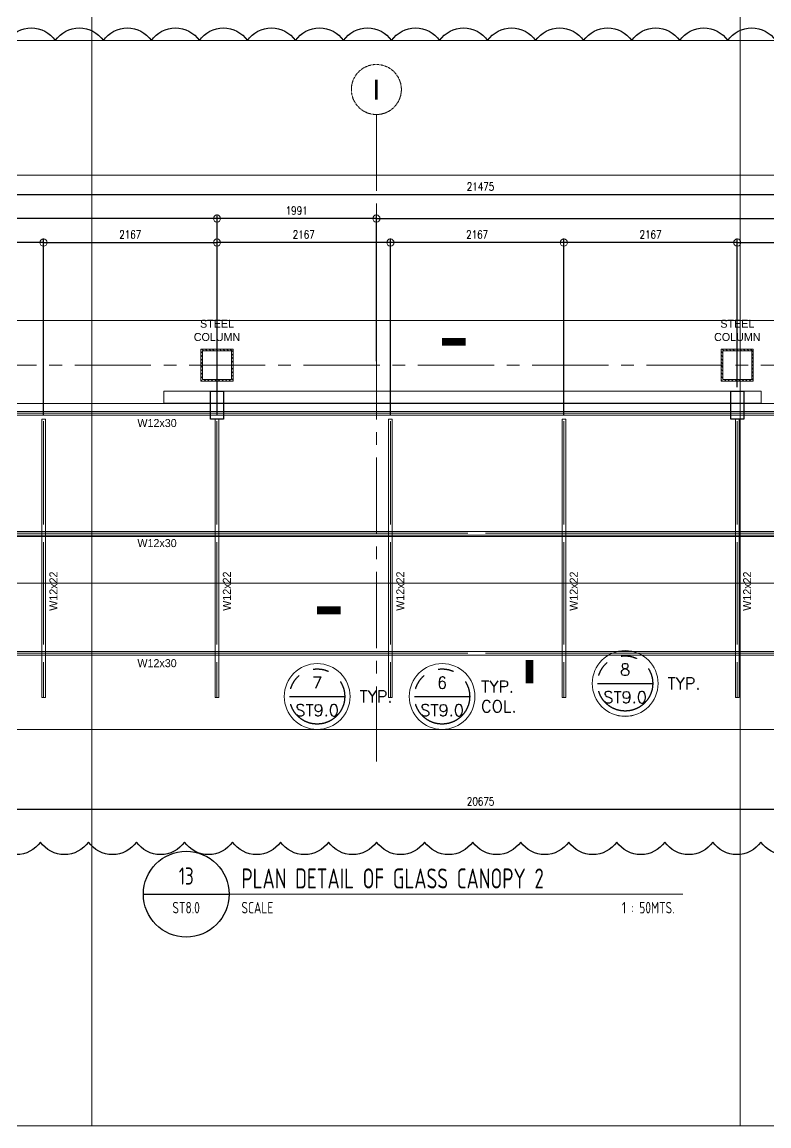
# Model space of a CAD drawing. Header units: millimetres. Extents: x 374056 to 882622, y 26363 to 140094.
# Drawn here: x 624285 to 633615, y 47677 to 61467 of the extents above; entities that cross this region are included whole.
import ezdxf
from ezdxf.enums import TextEntityAlignment as Align

# ---------------------------------------------------------------- set-up
doc = ezdxf.new("R2010")
doc.units = ezdxf.units.MM
doc.header["$MEASUREMENT"] = 0
for name, pattern in [('CENTER', [50.8, 31.75, -6.35, 6.35, -6.35]), ('CENTER2', [28.575, 19.05, -3.175, 3.175, -3.175]), ('PHANTOM2', [1.25, 0.625, -0.125, 0.125, -0.125, 0.125, -0.125])]:
    doc.linetypes.add(name, pattern=pattern)
doc.layers.get('0').update_dxf_attribs({"lineweight": 9})
for name, color, linetype, lineweight in [('A_ARCHITECTURAL BACKGROUND', 251, 'Continuous', 5), ('A_WALL', 2, 'Continuous', 15), ('COLUMN', 4, 'Continuous', 20), ('HATCH @ 1', 8, 'Continuous', 5), ('REVCLOUD', 6, 'Continuous', 25), ('S-ANNO-DIMS', 252, 'Continuous', 5), ('S-ANNO-NPLT', 7, 'Continuous', 9), ('S-Anno-Symb', 143, 'PHANTOM2', 30), ('S-Anno-Text', 52, 'Continuous', 9), ('S-BEAM', 5, 'Continuous', 9), ('S-GRID', 2, 'CENTER', 5), ('S_GRID LINES', 252, 'CENTER', 5)]:
    doc.layers.add(name, color=color, linetype=linetype, lineweight=lineweight)
doc.layers.add('S-DETL-GRID', color=62, linetype='Continuous', lineweight=9, plot=False)
doc.layers.add('TARGET-MAIN', color=1, linetype='Continuous')
doc.styles.add('ARCHITEXT', font='architxt.shx', dxfattribs={"width": 0.85})
doc.styles.add('MMTX$0$ESMX$0$X-OPTA1D', font='x-opta1d')
doc.styles.add('ROMANS', font='ROMANS.shx', dxfattribs={"width": 0.8, "height": 40})
doc.styles.add('ROMANSX', font='ROMANS.shx', dxfattribs={"height": 0.09375})
doc.styles.add('SWISS', font='swissl.ttf')
doc.dimstyles.new('ESCA50', dxfattribs={"dimtxt": 100, "dimasz": 0.6, "dimexe": 50, "dimexo": 50, "dimgap": 50, "dimtad": 1, "dimdec": 0, "dimrnd": 1, "dimdsep": 46, "dimtxsty": 'ROMANS', "dimblk1": 'ESCADIM_ARW', "dimblk2": 'ESCADIM_ARW', "dimsah": 1, "dimcen": 50, "dimclrd": 256, "dimclre": 256, "dimclrt": 3, "dimadec": 0, "dimazin": 0, "dimtfac": 1, "dimtdec": 0, "dimtofl": 0, "dimtmove": 0, "dimatfit": 3, "dimldrblk": 'ESCADIM_ARW', "dimfxl": 0, "dimtolj": 1, "dimtzin": 0, "dimarcsym": 0})

# ---------------------------------------------------------------- blocks, each defined once
blk = doc.blocks.new('ESCADIM_ARW')
at = {"color": 7}
blk.add_line((-150, 0), (150, 0), dxfattribs=at)
blk.add_circle((0, 0), 75, dxfattribs=at)
blk = doc.blocks.new('*D157')
at = {"layer": 'Defpoints', "color": 0, "ltscale": 0.05, "transparency": 16777216}
for p in [(640749, 59312), (619274, 56702, 0), (640749, 56702, 0)]:
    blk.add_point(p, dxfattribs=at)
at = {"layer": 'S-ANNO-DIMS', "lineweight": -2, "ltscale": 0.05, "transparency": 16777216}
for p, q in [((619274, 56752), (619274, 59362)), ((619275, 59312), (640749, 59312)), ((640749, 56752), (640749, 59362))]:
    blk.add_line(p, q, dxfattribs=at)
at = {"layer": 'S-ANNO-DIMS', "lineweight": -2, "ltscale": 0.05, "transparency": 16777216, "xscale": 0.6, "yscale": 0.6, "zscale": 0.6, "rotation": 180}
blk.add_blockref('ESCADIM_ARW', (619274, 59312), dxfattribs=at)
at = {"layer": 'S-ANNO-DIMS', "lineweight": -2, "ltscale": 0.05, "transparency": 16777216, "xscale": 0.6, "yscale": 0.6, "zscale": 0.6}
blk.add_blockref('ESCADIM_ARW', (640749, 59312), dxfattribs=at)
at = {"layer": 'S-ANNO-DIMS', "color": 3, "ltscale": 0.05, "transparency": 16777216, "insert": (630012, 59412), "char_height": 100, "attachment_point": 5, "style": 'ROMANS'}
blk.add_mtext('\\A1;21475', dxfattribs=at)
blk = doc.blocks.new('*D159')
at = {"layer": 'Defpoints', "color": 0, "ltscale": 0.05, "transparency": 16777216}
for p in [(622386, 58712), (622386, 56506, 0), (624553, 56506, 0)]:
    blk.add_point(p, dxfattribs=at)
at = {"layer": 'S-ANNO-DIMS', "lineweight": -2, "ltscale": 0.05, "transparency": 16777216}
for p, q in [((622386, 56556), (622386, 58762)), ((624553, 56556), (624553, 58762)), ((624553, 58712), (622387, 58712))]:
    blk.add_line(p, q, dxfattribs=at)
at = {"layer": 'S-ANNO-DIMS', "lineweight": -2, "ltscale": 0.05, "transparency": 16777216, "xscale": 0.6, "yscale": 0.6, "zscale": 0.6, "rotation": 180}
blk.add_blockref('ESCADIM_ARW', (622386, 58712), dxfattribs=at)
at = {"layer": 'S-ANNO-DIMS', "lineweight": -2, "ltscale": 0.05, "transparency": 16777216, "xscale": 0.6, "yscale": 0.6, "zscale": 0.6}
blk.add_blockref('ESCADIM_ARW', (624553, 58712), dxfattribs=at)
at = {"layer": 'S-ANNO-DIMS', "color": 3, "ltscale": 0.05, "transparency": 16777216, "insert": (623470, 58812), "char_height": 100, "attachment_point": 5, "style": 'ROMANS'}
blk.add_mtext('\\A1;2167', dxfattribs=at)
blk = doc.blocks.new('*D160')
at = {"layer": 'Defpoints', "color": 0, "ltscale": 0.05, "transparency": 16777216}
for p in [(626720, 58712), (626720, 56506, 0), (628886, 56506, 0)]:
    blk.add_point(p, dxfattribs=at)
at = {"layer": 'S-ANNO-DIMS', "lineweight": -2, "ltscale": 0.05, "transparency": 16777216}
for p, q in [((626720, 56556), (626720, 58762)), ((628886, 56556), (628886, 58762)), ((628886, 58712), (626720, 58712))]:
    blk.add_line(p, q, dxfattribs=at)
at = {"layer": 'S-ANNO-DIMS', "lineweight": -2, "ltscale": 0.05, "transparency": 16777216, "xscale": 0.6, "yscale": 0.6, "zscale": 0.6, "rotation": 180}
blk.add_blockref('ESCADIM_ARW', (626720, 58712), dxfattribs=at)
at = {"layer": 'S-ANNO-DIMS', "lineweight": -2, "ltscale": 0.05, "transparency": 16777216, "xscale": 0.6, "yscale": 0.6, "zscale": 0.6}
blk.add_blockref('ESCADIM_ARW', (628886, 58712), dxfattribs=at)
at = {"layer": 'S-ANNO-DIMS', "color": 3, "ltscale": 0.05, "transparency": 16777216, "insert": (627803, 58812), "char_height": 100, "attachment_point": 5, "style": 'ROMANS'}
blk.add_mtext('\\A1;2167', dxfattribs=at)
blk = doc.blocks.new('*D161')
at = {"layer": 'Defpoints', "color": 0, "ltscale": 0.05, "transparency": 16777216}
for p in [(626720, 58712), (624553, 56506, 0), (626720, 56506, 0)]:
    blk.add_point(p, dxfattribs=at)
at = {"layer": 'S-ANNO-DIMS', "lineweight": -2, "ltscale": 0.05, "transparency": 16777216}
for p, q in [((624553, 56556), (624553, 58762)), ((626720, 56556), (626720, 58762)), ((624554, 58712), (626719, 58712))]:
    blk.add_line(p, q, dxfattribs=at)
at = {"layer": 'S-ANNO-DIMS', "lineweight": -2, "ltscale": 0.05, "transparency": 16777216, "xscale": 0.6, "yscale": 0.6, "zscale": 0.6, "rotation": 180}
blk.add_blockref('ESCADIM_ARW', (624553, 58712), dxfattribs=at)
at = {"layer": 'S-ANNO-DIMS', "lineweight": -2, "ltscale": 0.05, "transparency": 16777216, "xscale": 0.6, "yscale": 0.6, "zscale": 0.6}
blk.add_blockref('ESCADIM_ARW', (626720, 58712), dxfattribs=at)
at = {"layer": 'S-ANNO-DIMS', "color": 3, "ltscale": 0.05, "transparency": 16777216, "insert": (625636, 58812), "char_height": 100, "attachment_point": 5, "style": 'ROMANS'}
blk.add_mtext('\\A1;2167', dxfattribs=at)
blk = doc.blocks.new('*D163')
at = {"layer": 'Defpoints', "color": 0, "ltscale": 0.05, "transparency": 16777216}
for p in [(635385, 58712), (633220, 56855, 0), (635385, 56506, 0)]:
    blk.add_point(p, dxfattribs=at)
at = {"layer": 'S-ANNO-DIMS', "lineweight": -2, "ltscale": 0.05, "transparency": 16777216}
for p, q in [((633220, 56905), (633220, 58762)), ((635385, 56556), (635385, 58762)), ((633220, 58712), (635384, 58712))]:
    blk.add_line(p, q, dxfattribs=at)
at = {"layer": 'S-ANNO-DIMS', "lineweight": -2, "ltscale": 0.05, "transparency": 16777216, "xscale": 0.6, "yscale": 0.6, "zscale": 0.6, "rotation": 180}
blk.add_blockref('ESCADIM_ARW', (633220, 58712), dxfattribs=at)
at = {"layer": 'S-ANNO-DIMS', "lineweight": -2, "ltscale": 0.05, "transparency": 16777216, "xscale": 0.6, "yscale": 0.6, "zscale": 0.6}
blk.add_blockref('ESCADIM_ARW', (635385, 58712), dxfattribs=at)
at = {"layer": 'S-ANNO-DIMS', "color": 3, "ltscale": 0.05, "transparency": 16777216, "insert": (634302, 58812), "char_height": 100, "attachment_point": 5, "style": 'ROMANS'}
blk.add_mtext('\\A1;2165', dxfattribs=at)
blk = doc.blocks.new('*D164')
at = {"layer": 'Defpoints', "color": 0, "ltscale": 0.05, "transparency": 16777216}
for p in [(631053, 58712), (633220, 56855, 0), (631053, 56506, 0)]:
    blk.add_point(p, dxfattribs=at)
at = {"layer": 'S-ANNO-DIMS', "lineweight": -2, "ltscale": 0.05, "transparency": 16777216}
for p, q in [((631053, 56556), (631053, 58762)), ((633220, 56905), (633220, 58762)), ((633219, 58712), (631054, 58712))]:
    blk.add_line(p, q, dxfattribs=at)
at = {"layer": 'S-ANNO-DIMS', "lineweight": -2, "ltscale": 0.05, "transparency": 16777216, "xscale": 0.6, "yscale": 0.6, "zscale": 0.6, "rotation": 180}
blk.add_blockref('ESCADIM_ARW', (631053, 58712), dxfattribs=at)
at = {"layer": 'S-ANNO-DIMS', "lineweight": -2, "ltscale": 0.05, "transparency": 16777216, "xscale": 0.6, "yscale": 0.6, "zscale": 0.6}
blk.add_blockref('ESCADIM_ARW', (633220, 58712), dxfattribs=at)
at = {"layer": 'S-ANNO-DIMS', "color": 3, "ltscale": 0.05, "transparency": 16777216, "insert": (632136, 58812), "char_height": 100, "attachment_point": 5, "style": 'ROMANS'}
blk.add_mtext('\\A1;2167', dxfattribs=at)
blk = doc.blocks.new('*D166')
at = {"layer": 'Defpoints', "color": 0, "ltscale": 0.05, "transparency": 16777216}
for p in [(620220, 59012), (620220, 57848, 0), (626720, 56506, 0)]:
    blk.add_point(p, dxfattribs=at)
at = {"layer": 'S-ANNO-DIMS', "lineweight": -2, "ltscale": 0.05, "transparency": 16777216}
for p, q in [((620220, 57898), (620220, 59062)), ((626720, 56556), (626720, 59062)), ((626719, 59012), (620220, 59012))]:
    blk.add_line(p, q, dxfattribs=at)
at = {"layer": 'S-ANNO-DIMS', "lineweight": -2, "ltscale": 0.05, "transparency": 16777216, "xscale": 0.6, "yscale": 0.6, "zscale": 0.6, "rotation": 180}
blk.add_blockref('ESCADIM_ARW', (620220, 59012), dxfattribs=at)
at = {"layer": 'S-ANNO-DIMS', "lineweight": -2, "ltscale": 0.05, "transparency": 16777216, "xscale": 0.6, "yscale": 0.6, "zscale": 0.6}
blk.add_blockref('ESCADIM_ARW', (626720, 59012), dxfattribs=at)
at = {"layer": 'S-ANNO-DIMS', "color": 3, "ltscale": 0.05, "transparency": 16777216, "insert": (623470, 59112), "char_height": 100, "attachment_point": 5, "style": 'ROMANS'}
blk.add_mtext('\\A1;6500', dxfattribs=at)
blk = doc.blocks.new('*D167')
at = {"layer": 'Defpoints', "color": 0, "ltscale": 0.05, "transparency": 16777216}
for p in [(639221, 59012), (628711, 57181, 0), (639221, 57181, 0)]:
    blk.add_point(p, dxfattribs=at)
at = {"layer": 'S-ANNO-DIMS', "lineweight": -2, "ltscale": 0.05, "transparency": 16777216}
for p, q in [((628711, 57231), (628711, 59062)), ((639221, 57231), (639221, 59062)), ((628711, 59012), (639220, 59012))]:
    blk.add_line(p, q, dxfattribs=at)
at = {"layer": 'S-ANNO-DIMS', "lineweight": -2, "ltscale": 0.05, "transparency": 16777216, "xscale": 0.6, "yscale": 0.6, "zscale": 0.6, "rotation": 180}
blk.add_blockref('ESCADIM_ARW', (628711, 59012), dxfattribs=at)
at = {"layer": 'S-ANNO-DIMS', "lineweight": -2, "ltscale": 0.05, "transparency": 16777216, "xscale": 0.6, "yscale": 0.6, "zscale": 0.6}
blk.add_blockref('ESCADIM_ARW', (639221, 59012), dxfattribs=at)
at = {"layer": 'S-ANNO-DIMS', "color": 3, "ltscale": 0.05, "transparency": 16777216, "insert": (633966, 59112), "char_height": 100, "attachment_point": 5, "style": 'ROMANS'}
blk.add_mtext('\\A1;10510', dxfattribs=at)
blk = doc.blocks.new('*D176')
at = {"layer": 'Defpoints', "color": 0, "ltscale": 0.05, "transparency": 16777216}
for p in [(626720, 59012), (628711, 57181, 0), (626720, 56506, 0)]:
    blk.add_point(p, dxfattribs=at)
at = {"layer": 'S-ANNO-DIMS', "lineweight": -2, "ltscale": 0.05, "transparency": 16777216}
for p, q in [((626720, 56556), (626720, 59062)), ((628711, 57231), (628711, 59062)), ((628710, 59012), (626720, 59012))]:
    blk.add_line(p, q, dxfattribs=at)
at = {"layer": 'S-ANNO-DIMS', "lineweight": -2, "ltscale": 0.05, "transparency": 16777216, "xscale": 0.6, "yscale": 0.6, "zscale": 0.6, "rotation": 180}
blk.add_blockref('ESCADIM_ARW', (626720, 59012), dxfattribs=at)
at = {"layer": 'S-ANNO-DIMS', "lineweight": -2, "ltscale": 0.05, "transparency": 16777216, "xscale": 0.6, "yscale": 0.6, "zscale": 0.6}
blk.add_blockref('ESCADIM_ARW', (628711, 59012), dxfattribs=at)
at = {"layer": 'S-ANNO-DIMS', "color": 3, "ltscale": 0.05, "transparency": 16777216, "insert": (627715, 59112), "char_height": 100, "attachment_point": 5, "style": 'ROMANS'}
blk.add_mtext('\\A1;1991', dxfattribs=at)
blk = doc.blocks.new('*D178')
at = {"layer": 'Defpoints', "color": 0, "ltscale": 0.05, "transparency": 16777216}
for p in [(619675, 53558, 0), (640350, 53558, 0), (619675, 51631)]:
    blk.add_point(p, dxfattribs=at)
at = {"layer": 'S-ANNO-DIMS', "lineweight": -2, "ltscale": 0.05, "transparency": 16777216}
for p, q in [((619675, 53508), (619675, 51581)), ((640350, 53508), (640350, 51581)), ((640350, 51631), (619676, 51631))]:
    blk.add_line(p, q, dxfattribs=at)
at = {"layer": 'S-ANNO-DIMS', "lineweight": -2, "ltscale": 0.05, "transparency": 16777216, "xscale": 0.6, "yscale": 0.6, "zscale": 0.6, "rotation": 180}
blk.add_blockref('ESCADIM_ARW', (619675, 51631), dxfattribs=at)
at = {"layer": 'S-ANNO-DIMS', "lineweight": -2, "ltscale": 0.05, "transparency": 16777216, "xscale": 0.6, "yscale": 0.6, "zscale": 0.6}
blk.add_blockref('ESCADIM_ARW', (640350, 51631), dxfattribs=at)
at = {"layer": 'S-ANNO-DIMS', "color": 3, "ltscale": 0.05, "transparency": 16777216, "insert": (630013, 51731), "char_height": 100, "attachment_point": 5, "style": 'ROMANS'}
blk.add_mtext('\\A1;20675', dxfattribs=at)
blk = doc.blocks.new('*D182')
at = {"layer": 'Defpoints', "color": 0, "ltscale": 0.05, "transparency": 16777216}
for p in [(628886, 58712), (628886, 56506, 0), (631053, 56506, 0)]:
    blk.add_point(p, dxfattribs=at)
at = {"layer": 'S-ANNO-DIMS', "lineweight": -2, "ltscale": 0.05, "transparency": 16777216}
for p, q in [((628886, 56556), (628886, 58762)), ((631053, 56556), (631053, 58762)), ((631053, 58712), (628887, 58712))]:
    blk.add_line(p, q, dxfattribs=at)
at = {"layer": 'S-ANNO-DIMS', "lineweight": -2, "ltscale": 0.05, "transparency": 16777216, "xscale": 0.6, "yscale": 0.6, "zscale": 0.6, "rotation": 180}
blk.add_blockref('ESCADIM_ARW', (628886, 58712), dxfattribs=at)
at = {"layer": 'S-ANNO-DIMS', "lineweight": -2, "ltscale": 0.05, "transparency": 16777216, "xscale": 0.6, "yscale": 0.6, "zscale": 0.6}
blk.add_blockref('ESCADIM_ARW', (631053, 58712), dxfattribs=at)
at = {"layer": 'S-ANNO-DIMS', "color": 3, "ltscale": 0.05, "transparency": 16777216, "insert": (629970, 58812), "char_height": 100, "attachment_point": 5, "style": 'ROMANS'}
blk.add_mtext('\\A1;2167', dxfattribs=at)
blk = doc.blocks.new('Bubble')
at = {"layer": 'S-ANNO-NPLT'}
blk.add_circle((0, 0), 0.2608, dxfattribs=at)
at = {"layer": 'S-Anno-Symb', "color": 0}
blk.add_line((-0.2188, 0), (0.2188, 0), dxfattribs=at)
blk.add_circle((0, 0), 0.2187, dxfattribs=at)
at = {"layer": 'S-Anno-Symb', "style": 'ROMANSX'}
for tag, p in [('1', (0, 0.1094)), ('S1', (0, -0.1094))]:
    blk.add_attdef(tag, text='', height=0.0937, dxfattribs=at).set_placement(p, align=Align.MIDDLE_CENTER)
at = {"layer": 'S-Anno-Symb', "style": 'ROMANSX', "width": 1.018385, "flags": 8}
blk.add_attdef('LONG', text='', height=0.0937, dxfattribs=at).set_placement((-0.1796, -0.1249), (0.1796, -0.1249), align=Align.FIT)
blk = doc.blocks.new('TARGET-DWGLABEL')
at = {"layer": 'TARGET-MAIN'}
blk.add_line((-7.5, 0), (7.5, 0), dxfattribs=at)
blk.add_circle((0, 0), 7.5, dxfattribs=at)
at = {"layer": 'TARGET-MAIN', "color": 2, "style": 'ARCHITEXT', "width": 0.85}
blk.add_text('SCALE', height=2, dxfattribs=at).set_placement((9.66, -2.36), align=Align.MIDDLE_LEFT)
at = {"layer": 'TARGET-MAIN', "color": 6, "style": 'ARCHITEXT', "width": 0.85}
blk.add_attdef('DRAWING_TITLE', text='', height=5, dxfattribs=at).set_placement((9.08, 4.41), align=Align.MIDDLE_LEFT)
at = {"layer": 'TARGET-MAIN', "color": 4, "style": 'ARCHITEXT', "width": 0.85}
blk.add_attdef('DWG_NO.', text='', height=3, dxfattribs=at).set_placement((0, 3.17), align=Align.MIDDLE_CENTER)
at = {"layer": 'TARGET-MAIN', "color": 3, "style": 'ARCHITEXT', "width": 0.85}
blk.add_attdef('SHT_NO.', text='', height=2, dxfattribs=at).set_placement((-0.02, -2.36), align=Align.MIDDLE_CENTER)
at = {"layer": 'TARGET-MAIN', "color": 2, "style": 'ARCHITEXT', "width": 0.85}
blk.add_attdef('SCALE', text='', height=2, dxfattribs=at).set_placement((69.6, -2.36), align=Align.MIDDLE_RIGHT)

msp = doc.modelspace()

# ---------------------------------------------------------------- hatches: boundary and pattern name
at = {"layer": 'HATCH @ 1', "ltscale": 0.05}
h = msp.add_hatch(dxfattribs=at)
h.set_pattern_fill('ANSI31', color=256, scale=250, angle=-90, style=0)
h.set_pattern_definition([(315, (557674.988, 101180.12), (22.097087, 22.097087), [])])
h.paths.add_polyline_path([(626539.8084, 57360.7407), (626539.8084, 57000.7407), (626899.8084, 57000.7407), (626899.8084, 57360.7407)], flags=16)
h.paths.add_polyline_path([(626519.8084, 57380.7407), (626519.8084, 56980.7407), (626919.8084, 56980.7407), (626919.8084, 57380.7407)])
h = msp.add_hatch(dxfattribs=at)
h.set_pattern_fill('ANSI31', color=256, scale=250, angle=-90, style=0)
h.set_pattern_definition([(315, (564174.988, 101180.12), (22.097087, 22.097087), [])])
h.paths.add_polyline_path([(633039.8084, 57360.7407), (633039.8084, 57000.7407), (633399.8084, 57000.7407), (633399.8084, 57360.7407)], flags=16)
h.paths.add_polyline_path([(633019.8084, 57380.7407), (633019.8084, 56980.7407), (633419.8084, 56980.7407), (633419.8084, 57380.7407)])

# ---------------------------------------------------------------- linework, layer by layer
at = {"color": 2, "ltscale": 0.05}
msp.add_xline((870279.71972, 59555.60111), (1, 0), dxfattribs=at)
at = {"color": 1, "ltscale": 0.05}
for p in [(757317.52904, 57740.13058, -0.00003), (717018.16428, 55040.23398, 0)]:
    msp.add_xline(p, (1, 0), dxfattribs=at)
at = {"layer": 'A_ARCHITECTURAL BACKGROUND', "color": 1, "elevation": -0.00145}
msp.add_lwpolyline([(619275.13702, 56702.37251), (640750.26366, 56702.37251), (640750.26366, 52630.7407), (619275.13702, 52630.7407)], close=True, dxfattribs=at)
at = {"layer": 'A_ARCHITECTURAL BACKGROUND', "color": 8}
for points, elevation in [([(619674.13702, 56603.74314), (619674.13702, 56557.73826), (640350.26366, 56557.73826), (640350.26366, 56603.74314)], -0.00224), ([(624576.14417, 56505.71979), (624530.13929, 56505.71979), (624530.13929, 53030.7407), (624576.14417, 53030.7407)], -0.00208), ([(626742.81084, 56505.71979), (626696.80596, 56505.71979), (626696.80596, 53030.7407), (626742.81084, 53030.7407)], -0.00172), ([(628909.47751, 56505.71979), (628863.47263, 56505.71979), (628863.47263, 53030.7407), (628909.47751, 53030.7407)], -0.00136), ([(631076.14417, 56505.71979), (631030.13929, 56505.71979), (631030.13929, 53030.7407), (631076.14417, 53030.7407)], -0.001), ([(633242.81084, 56505.71979), (633196.80596, 56505.71979), (633196.80596, 53030.7407), (633242.81084, 53030.7407)], -0.00201), ([(619675.13702, 55103.74314), (619675.13702, 55057.73826), (640350.26366, 55057.73826), (640350.26366, 55103.74314)], -0.00196), ([(619675.13702, 53603.74314), (619675.13702, 53557.73826), (640350.26366, 53557.73826), (640350.26366, 53603.74314)], -0.00196)]:
    msp.add_lwpolyline(points, close=True, dxfattribs=dict(at, elevation=elevation))
at = {"layer": 'A_WALL', "elevation": -0.00146}
msp.add_lwpolyline([(626056.43917, 56854.57953), (633516.34159, 56854.57953), (633516.34159, 56704.57953), (626056.43917, 56704.57953)], close=True, dxfattribs=at)
at = {"layer": 'COLUMN', "ltscale": 0.05, "elevation": -0.00148}
for points in [[(626519.8084, 57380.7407), (626519.8084, 56980.7407), (626919.8084, 56980.7407), (626919.8084, 57380.7407)], [(633019.8084, 57380.7407), (633019.8084, 56980.7407), (633419.8084, 56980.7407), (633419.8084, 57380.7407)], [(626539.8084, 57360.7407), (626539.8084, 57000.7407), (626899.8084, 57000.7407), (626899.8084, 57360.7407)], [(633039.8084, 57360.7407), (633039.8084, 57000.7407), (633399.8084, 57000.7407), (633399.8084, 57360.7407)]]:
    msp.add_lwpolyline(points, close=True, dxfattribs=at)
at = {"layer": 'COLUMN', "color": 4, "lineweight": -3, "ltscale": 0.05, "elevation": -0.00172}
for points in [[(626639.01158, 56854.57953), (626800.60522, 56854.57953), (626800.60522, 56505.71979), (626639.01158, 56505.71979)], [(633139.01158, 56854.57953), (633300.60522, 56854.57953), (633300.60522, 56505.71979), (633139.01158, 56505.71979)]]:
    msp.add_lwpolyline(points, close=True, dxfattribs=at)
at = {"layer": 'REVCLOUD', "ltscale": 0.05, "elevation": 0}
for points in [[(624100.2193, 61236.7087, -0.52056705), (624700.2193, 61236.7087, -0.52056705), (625300.2193, 61236.7087, -0.52056705), (625900.2193, 61236.7087, -0.52056705), (626500.2193, 61236.7087, -0.52056705), (627100.2193, 61236.7087, -0.52056705), (627700.2193, 61236.7087, -0.52056705), (628300.2193, 61236.7087, -0.52056705), (628900.2193, 61236.7087, -0.52056705), (629500.2193, 61236.7087, -0.52056705), (630100.2193, 61236.7087, -0.52056705), (630700.2193, 61236.7087, -0.52056705), (631300.2193, 61236.7087, -0.52056705), (631900.2193, 61236.7087, -0.52056705), (632500.2193, 61236.7087, -0.52056705), (633100.2193, 61236.7087, -0.52056705), (633700.2193, 61236.7087, -0.52056705)], [(634114.06115, 51222.86685, -0.52056705), (633514.06115, 51222.86685, -0.52056705), (632914.06115, 51222.86685, -0.52056705), (632314.06115, 51222.86685, -0.52056705), (631714.06115, 51222.86685, -0.52056705), (631114.06115, 51222.86685, -0.52056705), (630514.06115, 51222.86685, -0.52056705), (629914.06115, 51222.86685, -0.52056705), (629314.06115, 51222.86685, -0.52056705), (628714.06115, 51222.86685, -0.52056705), (628114.06115, 51222.86685, -0.52056705), (627514.06115, 51222.86685, -0.52056705), (626914.06115, 51222.86685, -0.52056705), (626314.06115, 51222.86685, -0.52056705), (625714.06115, 51222.86685, -0.52056705), (625114.06115, 51222.86685, -0.52056705), (624514.06115, 51222.86685, -0.52056705), (623914.06115, 51222.86685, -0.52056705)]]:
    msp.add_lwpolyline(points, format="xyb", dxfattribs=at)
at = {"layer": 'S-ANNO-NPLT'}
for centre in [(631818.67421, 53204.24582, -0.00297), (627970.9621, 53041.42368, -0.00068), (629532.13663, 53041.42368, -0.00145)]:
    msp.add_circle(centre, 410.68299, dxfattribs=at)
at = {"layer": 'S-Anno-Symb', "linetype": 'ByBlock'}
for points, elevation in [([(629532.13663, 53385.92868, 0, 0, 0), (629532.13663, 57472.44473, 98.03628, 98.03628, 0), (629826.24547, 57472.44473, 0, 0, 0)], -0.00145), ([(627970.9621, 53385.92868, 0, 0, 0), (627970.9621, 54117.62453, 98.03628, 98.03628, 0), (628265.07094, 54117.62453, 0, 0, 0)], -0.00068), ([(631474.16921, 53204.24582, 0, 0, 0), (630624.12403, 53204.24582, 98.03628, 98.03628, 0), (630624.12403, 53498.35466, 0, 0, 0)], -0.00297)]:
    msp.add_lwpolyline(points, format="xyseb", dxfattribs=dict(at, elevation=elevation))
at = {"layer": 'S-Anno-Text', "color": 1}
msp.add_line((625799.80572, 50571.56547, -0.00144), (632540.47719, 50571.56547, -0.00144), dxfattribs=at)
at = {"layer": 'S-BEAM'}
for p, q in [((619674.13702, 56580.7407, -0.00144), (640350.26366, 56580.7407, -0.00144)), ((624553.14173, 55191.50922, -0.00258), (624553.14173, 56480.7407, -0.00232)), ((626719.8084, 55191.50922, -0.00222), (626719.8084, 56480.7407, -0.00196)), ((628886.47507, 55191.50922, -0.00186), (628886.47507, 56480.7407, -0.0016)), ((631053.14173, 55191.50922, -0.0015), (631053.14173, 56480.7407, -0.00124)), ((633219.8084, 55191.50922, -0.00251), (633219.8084, 56480.7407, -0.00224)), ((620328.57692, 55080.7407, -0.00203), (629853.77934, 55080.7407, -0.00194)), ((639604.196, 55080.7407, -0.00203), (630075.31638, 55080.7407, -0.00194)), ((624553.14173, 53691.50922, -0.00258), (624553.14173, 54969.97218, -0.00258)), ((626719.8084, 53691.50922, -0.00222), (626719.8084, 54969.97218, -0.00222)), ((628886.47507, 53691.50922, -0.00186), (628886.47507, 54969.97218, -0.00186)), ((631053.14173, 53691.50922, -0.0015), (631053.14173, 54969.97218, -0.0015)), ((633219.8084, 53691.50922, -0.00251), (633219.8084, 54969.97218, -0.00251)), ((620328.57692, 53580.7407, -0.00203), (629853.77934, 53580.7407, -0.00194)), ((639604.196, 53580.7407, -0.00203), (630075.31638, 53580.7407, -0.00194)), ((624553.14173, 53030.7407, -0.00334), (624553.14173, 53469.97218, -0.00258)), ((626719.8084, 53030.7407, -0.00298), (626719.8084, 53469.97218, -0.00222)), ((628886.47507, 53030.7407, -0.00261), (628886.47507, 53469.97218, -0.00186)), ((631053.14173, 53030.7407, -0.00225), (631053.14173, 53469.97218, -0.0015)), ((633219.8084, 53030.7407, -0.00326), (633219.8084, 53469.97218, -0.00251))]:
    msp.add_line(p, q, dxfattribs=at)
at = {"layer": 'S-DETL-GRID'}
for p, q in [((625156.38805, 81576.70867, 0), (625156.38805, 47676.70872, 0)), ((633256.38805, 81576.70867, 0), (633256.38805, 47676.70872, 0)), ((641356.38805, 61236.7087, 0), (592756.38805, 61236.7087, 0)), ((641356.38805, 54456.70871, 0), (592756.38805, 54456.70871, 0))]:
    msp.add_line(p, q, dxfattribs=at)
at = {"layer": 'S-DETL-GRID', "color": 252, "elevation": 0}
msp.add_lwpolyline([(592756.38805, 81576.70867), (641356.38805, 81576.70867), (641356.38805, 47676.70872), (592756.38805, 47676.70872)], close=True, dxfattribs=at)
at = {"layer": 'S-GRID'}
msp.add_circle((628710.82164, 60624.2087, 0), 312.5, dxfattribs=at)
at = {"layer": 'S_GRID LINES', "linetype": 'CENTER2', "ltscale": 50}
for p, q in [((628710.82164, 60311.7087, 0), (628710.82164, 52230.7407, -0.00202)), ((617798.67522, 57180.7407, -0.00144), (641161.1752, 57180.7407, -0.00144))]:
    msp.add_line(p, q, dxfattribs=at)

# ---------------------------------------------------------------- block references
at = {"layer": 'S-Anno-Symb', "xscale": 1574.880000000205, "yscale": 1574.880000000205, "zscale": 1574.880000000205}
for p, values in [((631818.67421, 53204.24582, -0.00297), {'1': '8', 'S1': 'ST9.0'}), ((627970.9621, 53041.42368, -0.00068), {'1': '7', 'S1': 'ST9.0'}), ((629532.13663, 53041.42368, -0.00145), {'1': '6', 'S1': 'ST9.0'})]:
    msp.add_blockref('Bubble', p, dxfattribs=at).add_auto_attribs(values)
at = {"layer": 'TARGET-MAIN', "color": 1}
ref = msp.add_blockref('TARGET-DWGLABEL', (626335.52, 50571.56547, -0.00144), dxfattribs=dict(at, xscale=71.42857142857143, yscale=71.42857142857143, zscale=71.42857142857143))
ref.add_attrib('DWG_NO.', '13', dxfattribs={"color": 5, "height": 214.285714, "style": 'ARCHITEXT', "width": 0.85}).set_placement((626335.52, 50798.23681, -0.00144), align=Align.MIDDLE_CENTER)
ref.add_attrib('SHT_NO.', 'ST8.0', dxfattribs={"color": 2, "height": 142.857143, "style": 'ARCHITEXT', "width": 0.85}).set_placement((626334.42845, 50403.3345, -0.00144), align=Align.MIDDLE_CENTER)
ref.add_attrib('DRAWING_TITLE', 'PLAN DETAIL OF GLASS CANOPY 2', dxfattribs={"color": 5, "height": 250, "style": 'ARCHITEXT', "width": 0.8}).set_placement((627025.45048, 50767.99404, -0.00144), align=Align.MIDDLE_LEFT)
ref.add_attrib('SCALE', '1 : 50MTS.', dxfattribs={"color": 2, "height": 142.857143, "style": 'ARCHITEXT', "width": 0.85}).set_placement((632436.17298, 50403.3345, -0.00144), align=Align.MIDDLE_RIGHT)

# ---------------------------------------------------------------- texts
at = {"layer": 'A_ARCHITECTURAL BACKGROUND', "color": 2, "char_height": 100, "width": 4583.8282621, "style": 'MMTX$0$ESMX$0$X-OPTA1D'}
for s, insert, attachment_point in [('STEEL\\PCOLUMN', (626719.8084, 57480.7407, -0.00148), 8), ('STEEL\\PCOLUMN', (633219.8084, 57480.7407, -0.00148), 8), ('W12x30', (625970.9621, 56507.73826, -0.00152), 2), ('W12x30', (625970.9621, 55007.73826, -0.0015), 2), ('W12x30', (625970.9621, 53507.73826, -0.0015), 2)]:
    msp.add_mtext(s, dxfattribs=dict(at, insert=insert, attachment_point=attachment_point))
at = {"layer": 'A_ARCHITECTURAL BACKGROUND', "color": 2, "char_height": 100, "width": 4583.8282621, "attachment_point": 2, "rotation": 90, "style": 'MMTX$0$ESMX$0$X-OPTA1D'}
for insert in [(624626.14417, 54357.37251, -0.00188), (626792.81084, 54357.37251, -0.00152), (628959.47751, 54357.37251, -0.00116), (631126.14417, 54357.37251, -0.0008), (633292.81084, 54357.37251, -0.00181)]:
    msp.add_mtext('W12x22', dxfattribs=dict(at, insert=insert))
at = {"layer": 'S-Anno-Symb', "char_height": 147.645, "width": 3390.1713812, "attachment_point": 4, "style": 'ROMANSX'}
for s, insert in [('TYP.\\PCOL.', (630019.12463, 53041.42368, -0.00145)), ('TYP.', (632349.2472, 53204.24582, -0.00297)), ('TYP.', (628501.53508, 53041.42368, -0.00068))]:
    msp.add_mtext(s, dxfattribs=dict(at, insert=insert))
at = {"layer": 'S-GRID', "style": 'SWISS'}
msp.add_text('I', height=250, dxfattribs=at).set_placement((628710.82164, 60624.2087, 0), align=Align.MIDDLE_CENTER)

# ---------------------------------------------------------------- dimensions: what is measured, and where the dimension line sits
at = {"layer": 'S-ANNO-DIMS', "ltscale": 0.05}
for base, p1, p2, picture, middle in [((640749.26366, 59311.7087, -0.00148), (619274.13702, 56702.37251, -0.00224), (640749.26366, 56701.90034, -0.00147), '*D157', (630011.70034, 59411.7087, -0.00148)), ((639220.65124, 59011.7087, -0.00148), (628710.82164, 57180.7407, -0.00078), (639220.65124, 57180.7407, -0.00143), '*D167', (633965.73644, 59111.7087, -0.00148)), ((626719.8084, 58711.7087, -0.00148), (624553.14173, 56505.71979, -0.00208), (626719.8084, 56505.71979, -0.00172), '*D161', (625636.47507, 58811.7087, -0.00148)), ((635384.86044, 58711.7087, -0.00148), (633219.8084, 56854.57953, -0.00172), (635384.86044, 56505.71979, -0.00199), '*D163', (634302.33442, 58811.7087, -0.00148))]:
    dim = msp.add_linear_dim(base=base, p1=p1, p2=p2, dimstyle='ESCA50', dxfattribs=at)
    dim.commit()
    dim.dimension.update_dxf_attribs({"geometry": picture, "text_midpoint": middle})
for base, p1, p2, picture, middle in [((620219.8084, 59011.7087, -0.00148), (626719.8084, 56505.71979, -0.00172), (620219.8084, 57847.95375, -0.00143), '*D166', (623469.8084, 59111.7087, -0.00148)), ((626719.8084, 59011.7087, -0.00148), (628710.82164, 57180.7407, -0.00078), (626719.8084, 56505.71979, -0.00172), '*D176', (627715.31502, 59111.7087, -0.00148)), ((622386.47507, 58711.7087, -0.00148), (624553.14173, 56505.71979, -0.00208), (622386.47507, 56505.71979, -0.00244), '*D159', (623469.8084, 58811.7087, -0.00148)), ((626719.8084, 58711.7087, -0.00148), (628886.47507, 56505.71979, -0.00136), (626719.8084, 56505.71979, -0.00172), '*D160', (627803.14173, 58811.7087, -0.00148)), ((628886.47507, 58711.7087, -0.00148), (631053.14173, 56505.71979, -0.001), (628886.47507, 56505.71979, -0.00136), '*D182', (629969.8084, 58811.7087, -0.00148)), ((631053.14173, 58711.7087, -0.00148), (633219.8084, 56854.57953, -0.00172), (631053.14173, 56505.71979, -0.001), '*D164', (632136.47507, 58811.7087, -0.00148)), ((619675.13702, 51630.7407, -0.00144), (640350.26366, 53557.73826, -0.00194), (619675.13702, 53557.73826, -0.00194), '*D178', (630012.70034, 51730.7407, -0.00144))]:
    dim = msp.add_linear_dim(base=base, p1=p1, p2=p2, angle=180, dimstyle='ESCA50', dxfattribs=at)
    dim.commit()
    dim.dimension.update_dxf_attribs({"geometry": picture, "text_midpoint": middle})

doc.saveas('drawing.dxf')
